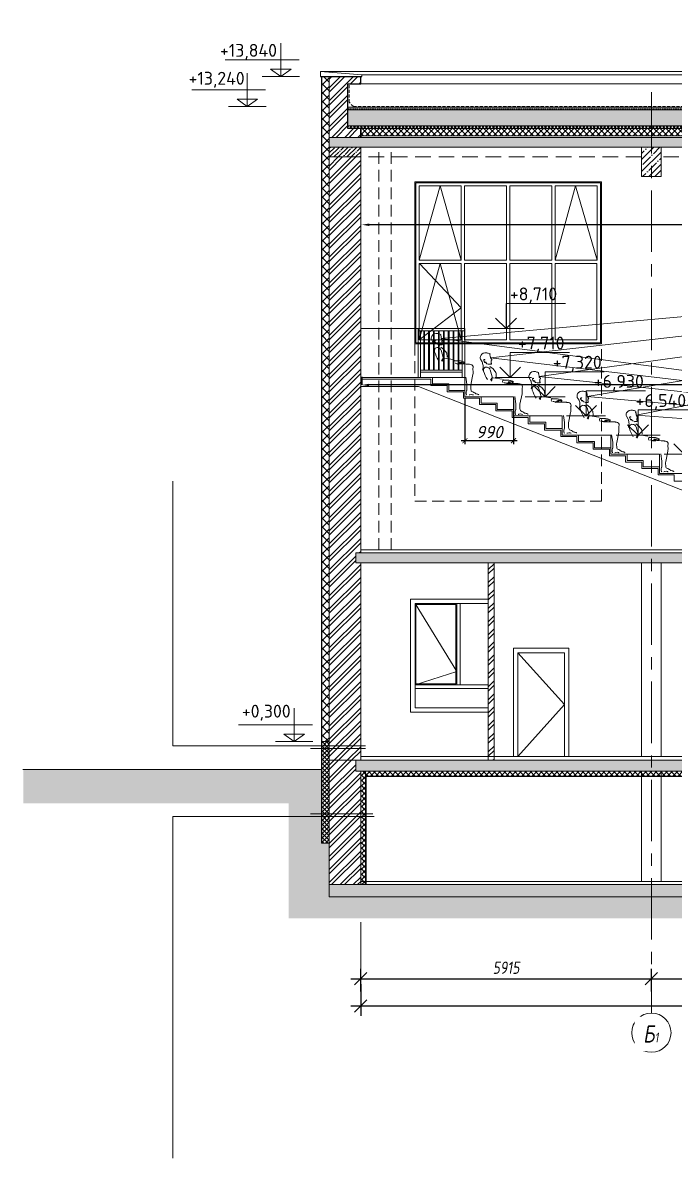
# Model space of a CAD drawing. Header units: millimetres. Extents: x 304092 to 9387535, y -16707 to 344175.
# Drawn here: x 501515 to 514773, y 148951 to 172068 of the extents above; entities that cross this region are included whole.
import ezdxf

# ---------------------------------------------------------------- set-up
doc = ezdxf.new("R2010")
doc.units = ezdxf.units.MM
for name, pattern in [('ADSK_Штрих_ш3 п1_5', [4.5, 3, -1.5]), ('CENTER', [2, 1.25, -0.25, 0.25, -0.25]), ('CONTI', [0]), ('DASHED', [19.05, 12.7, -6.35]), ('DOGSL_1', [0]), ('HIDDEN2', [4.7625, 3.175, -1.5875])]:
    doc.linetypes.add(name, pattern=pattern)
for name, color, linetype, lineweight in [('24_Фасад_разрез_тонкая', 7, 'Continuous', 9), ('АР_Выноски АПР', 5, 'Continuous', 5), ('АР_Двери', 7, 'Continuous', 0), ('АР_Окна', 4, 'Continuous', 9), ('АР_Оси', 7, 'Continuous', 25), ('АР_Отметки', 7, 'Continuous', 5), ('АР_тонкая линия', 250, 'Continuous', 0), ('СТЕНЫ кирпич ЛИДЕР', 250, 'Continuous', 15), ('Тонкая линия', 250, 'Continuous', 18), ('Фасад_тонкие', 7, 'Continuous', 5), ('Штриховка', 7, 'Continuous', 5), ('Штриховка в сечении', 7, 'Continuous', 18)]:
    doc.layers.add(name, color=color, linetype=linetype, lineweight=lineweight)
for name, color, linetype in [('EI_DIMS_DETAIL', 7, 'Continuous'), ('PDF _0', 7, 'Continuous'), ('АР_Перегородки кирпич', 34, 'Continuous')]:
    doc.layers.add(name, color=color, linetype=linetype)
doc.layers.add('АР_лестницы', color=7, linetype='Continuous', lineweight=15, true_color=0xff24ff)
doc.styles.add('ISOCPEUR', font='', dxfattribs={"height": 250})
doc.styles.add('PDF ISOCPEUR', font='isocpeur.ttf')
doc.styles.get("Standard").update_dxf_attribs({"font": 'GOST.TTF'})
doc.styles.add('ГОСТ 2.304', font='CS_Gost2304.shx', dxfattribs={"oblique": 10})
doc.styles.get('ISOCPEUR').set_extended_font_data('ISOCPEUR', italic=True)
doc.dimstyles.new('R_100', dxfattribs={"dimtxt": 250, "dimasz": 100, "dimexe": 75, "dimexo": 25, "dimgap": 50, "dimtad": 1, "dimdec": 0, "dimrnd": 5, "dimzin": 0, "dimdsep": 46, "dimtxsty": 'ISOCPEUR', "dimblk": 'ARCHTICK', "dimcen": 0, "dimdle": 75, "dimclrd": 256, "dimclre": 256, "dimclrt": 256, "dimadec": 0, "dimazin": 0, "dimtfac": 2, "dimtdec": 0, "dimtofl": 0, "dimtmove": 1, "dimatfit": 3, "dimfxl": 1, "dimtvp": 3, "dimtfill": 1, "dimtolj": 1, "dimtzin": 0, "dimarcsym": 0})
doc.dimstyles.get("Standard").update_dxf_attribs({"dimtxt": 250, "dimasz": 150, "dimexe": 0.18, "dimexo": 0.0625, "dimgap": 100, "dimtad": 1, "dimdec": 0, "dimrnd": 5, "dimzin": 0, "dimdsep": 46, "dimtxsty": 'Standard', "dimcen": 0.09, "dimadec": 0, "dimazin": 0, "dimtfac": 1, "dimtdec": 0, "dimtofl": 0, "dimtmove": 0, "dimatfit": 3, "dimfxl": 1, "dimtolj": 1, "dimtzin": 0, "dimarcsym": 0})
doc.dimstyles.new('СПДС', dxfattribs={"dimscale": 100, "dimtxt": 2.5, "dimasz": 2.5, "dimexe": 2, "dimexo": 0.625, "dimgap": 1, "dimtad": 1, "dimdec": 0, "dimrnd": 5, "dimtxsty": 'ГОСТ 2.304', "dimblk": 'OBLIQUE', "dimblk1": 'OBLIQUE', "dimblk2": 'OBLIQUE', "dimcen": 2.5, "dimdle": 2, "dimadec": 0, "dimazin": 2, "dimtfac": 0.75, "dimtdec": 4, "dimtmove": 1, "dimatfit": 3, "dimfxl": 1, "dimtfill": 1, "dimtolj": 1, "dimarcsym": 1})
pattern_1 = [(45, (66643.46, -131420.6), (-123.743687, 123.743687), []), (45, (66767.2, -131420.6), (-123.743687, 123.743687), [218.75, -43.75, 0, -43.75])]
pattern_2 = [(45, (66643.46, -131420.6), (-132.58252, 132.58252), []), (45, (66731.85, -131420.6), (-132.58252, 132.58252), [])]

# ---------------------------------------------------------------- blocks, each defined once
blk = doc.blocks.new('_Oblique')
at = {"color": 0, "linetype": 'ByBlock', "lineweight": -2}
blk.add_line((-0.5, -0.5), (0.5, 0.5), dxfattribs=at)
blk = doc.blocks.new('*D68')
at = {"layer": 'Defpoints', "color": 0, "linetype": 'ByBlock', "lineweight": 9, "transparency": 16777216}
for p in [(514307, 152606), (508392, 152283), (514307, 152283)]:
    blk.add_point(p, dxfattribs=at)
at = {"layer": 'АР_Оси', "color": 0, "linetype": 'ByBlock', "lineweight": -2, "transparency": 16777216}
for p, q in [((508392, 152345), (508392, 152806)), ((514307, 152345), (514307, 152806)), ((508192, 152606), (514507, 152606))]:
    blk.add_line(p, q, dxfattribs=at)
at = {"layer": 'АР_Оси', "color": 0, "linetype": 'ByBlock', "lineweight": -2, "transparency": 16777216, "xscale": 250, "yscale": 250, "zscale": 250, "rotation": 180}
blk.add_blockref('_Oblique', (508392, 152606), dxfattribs=at)
at = {"layer": 'АР_Оси', "color": 0, "linetype": 'ByBlock', "lineweight": -2, "transparency": 16777216, "xscale": 250, "yscale": 250, "zscale": 250}
blk.add_blockref('_Oblique', (514307, 152606), dxfattribs=at)
at = {"layer": 'АР_Оси', "color": 0, "linetype": 'ByBlock', "lineweight": 9, "transparency": 16777216, "insert": (511350, 152831), "char_height": 250, "attachment_point": 5, "style": 'ГОСТ 2.304', "bg_fill": 3, "box_fill_scale": 1.1, "bg_fill_color": 256, "bg_fill_true_color": 13158600, "bg_fill_transparency": 0}
blk.add_mtext('\\A1;5915', dxfattribs=at)
blk = doc.blocks.new('*D69')
at = {"layer": 'Defpoints', "color": 0, "linetype": 'ByBlock', "lineweight": 9, "transparency": 16777216}
for p in [(520307, 152606), (514307, 152283), (520307, 152283)]:
    blk.add_point(p, dxfattribs=at)
at = {"layer": 'АР_Оси', "color": 0, "linetype": 'ByBlock', "lineweight": -2, "transparency": 16777216}
for p, q in [((514307, 152345), (514307, 152806)), ((520307, 152345), (520307, 152806)), ((514107, 152606), (520507, 152606))]:
    blk.add_line(p, q, dxfattribs=at)
at = {"layer": 'АР_Оси', "color": 0, "linetype": 'ByBlock', "lineweight": -2, "transparency": 16777216, "xscale": 250, "yscale": 250, "zscale": 250, "rotation": 180}
blk.add_blockref('_Oblique', (514307, 152606), dxfattribs=at)
at = {"layer": 'АР_Оси', "color": 0, "linetype": 'ByBlock', "lineweight": -2, "transparency": 16777216, "xscale": 250, "yscale": 250, "zscale": 250}
blk.add_blockref('_Oblique', (520307, 152606), dxfattribs=at)
at = {"layer": 'АР_Оси', "color": 0, "linetype": 'ByBlock', "lineweight": 9, "transparency": 16777216, "insert": (517307, 152831), "char_height": 250, "attachment_point": 5, "style": 'ГОСТ 2.304', "bg_fill": 3, "box_fill_scale": 1.1, "bg_fill_color": 256, "bg_fill_true_color": 13158600, "bg_fill_transparency": 0}
blk.add_mtext('\\A1;6000', dxfattribs=at)
blk = doc.blocks.new('*D67')
at = {"layer": 'Defpoints', "color": 0, "linetype": 'ByBlock', "lineweight": 9, "transparency": 16777216}
for p in [(508392, 152560), (556307, 152456), (556307, 152053)]:
    blk.add_point(p, dxfattribs=at)
at = {"layer": 'АР_Оси', "color": 0, "linetype": 'ByBlock', "lineweight": -2, "transparency": 16777216}
for p, q in [((508392, 152498), (508392, 151853)), ((556307, 152393), (556307, 151853)), ((508192, 152053), (556507, 152053))]:
    blk.add_line(p, q, dxfattribs=at)
at = {"layer": 'АР_Оси', "color": 0, "linetype": 'ByBlock', "lineweight": -2, "transparency": 16777216, "xscale": 250, "yscale": 250, "zscale": 250, "rotation": 180}
blk.add_blockref('_Oblique', (508392, 152053), dxfattribs=at)
at = {"layer": 'АР_Оси', "color": 0, "linetype": 'ByBlock', "lineweight": -2, "transparency": 16777216, "xscale": 250, "yscale": 250, "zscale": 250}
blk.add_blockref('_Oblique', (556307, 152053), dxfattribs=at)
at = {"layer": 'АР_Оси', "color": 0, "linetype": 'ByBlock', "lineweight": 9, "transparency": 16777216, "insert": (531562, 152278), "char_height": 250, "attachment_point": 5, "style": 'ГОСТ 2.304', "bg_fill": 3, "box_fill_scale": 1.1, "bg_fill_color": 256, "bg_fill_true_color": 13158600, "bg_fill_transparency": 0}
blk.add_mtext('\\A1;47915', dxfattribs=at)
blk = doc.blocks.new('A$C19316825')
at = {"ltscale": 150}
for p, q in [((6, 1089), (6, 1240)), ((-259, 180), (-259, 1089)), ((-259, 1089), (6, 1089))]:
    blk.add_line(p, q, dxfattribs=at)
blk.add_lwpolyline([(0, 0), (0, 180), (-259, 180)], dxfattribs=at)
at = {"layer": 'СТЕНЫ кирпич ЛИДЕР', "lineweight": 25, "ltscale": 100}
for p, q in [((-820, 1240), (26, 1240)), ((0, 180), (0, 0)), ((0, 180), (0, 0))]:
    blk.add_line(p, q, dxfattribs=at)
at = {"layer": 'Фасад_тонкие'}
for p, q in [((-820, 1340), (26, 1275)), ((-820, 1240), (-820, 1340)), ((26, 1240), (26, 1275))]:
    blk.add_line(p, q, dxfattribs=at)
blk = doc.blocks.new('A$Cd8d14d9d')
at = {"lineweight": 9, "ltscale": 150}
for p, q in [((0, 682), (0, 0)), ((-372, 341), (1132, 341)), ((-380, 0), (380, 0))]:
    blk.add_line(p, q, dxfattribs=at)
blk.add_lwpolyline([(0, 0), (210, 147), (-210, 147), (0, 0)], dxfattribs=at)
blk = doc.blocks.new('_ARCHTICK')
at = {"color": 0, "linetype": 'ByBlock', "const_width": 0.15}
blk.add_lwpolyline([(-0.5, -0.5), (0.5, 0.5)], dxfattribs=at)
blk = doc.blocks.new('*D66')
at = {"lineweight": -2, "ltscale": 150, "transparency": 16777216}
for p, q in [((510512, 164429), (510512, 163485)), ((511502, 164429), (511502, 163485)), ((510437, 163560), (511577, 163560))]:
    blk.add_line(p, q, dxfattribs=at)
at = {"layer": 'Defpoints', "color": 0, "lineweight": 9, "ltscale": 150, "transparency": 16777216}
for p in [(510512, 164454, -1900), (511502, 164454, -1900), (511502, 163560)]:
    blk.add_point(p, dxfattribs=at)
at = {"lineweight": -2, "ltscale": 150, "transparency": 16777216, "xscale": 100, "yscale": 100, "zscale": 100, "rotation": 180}
blk.add_blockref('_ARCHTICK', (510512, 163560), dxfattribs=at)
at = {"lineweight": -2, "ltscale": 150, "transparency": 16777216, "xscale": 100, "yscale": 100, "zscale": 100}
blk.add_blockref('_ARCHTICK', (511502, 163560), dxfattribs=at)
at = {"lineweight": 9, "ltscale": 150, "transparency": 16777216, "insert": (511007, 163735), "char_height": 250, "attachment_point": 5, "style": 'ISOCPEUR', "bg_fill": 3, "box_fill_scale": 1.1, "bg_fill_color": 256, "bg_fill_true_color": 13158600, "bg_fill_transparency": 0}
blk.add_mtext('\\A1;990', dxfattribs=at)
blk = doc.blocks.new('Sentado')
at = {"linetype": 'DOGSL_1', "lineweight": 9, "transparency": 33554687}
for p, q in [((2790, 11712), (2830, 11802)), ((974, 10889), (1322, 10319)), ((1971, 10265), (1896, 10219)), ((2059, 10254), (2111, 10050)), ((2708, 9894), (2214, 9986)), ((2963, 10983), (3165, 10787)), ((3057, 10289), (3038, 10259)), ((3039, 10542), (3075, 10442)), ((3050, 10618), (3171, 10664)), ((6797, 6420), (6658, 6447)), ((7319, 6140), (7736, 6120)), ((9077, 4079), (8682, 2079)), ((7827, 949), (7749, 579))]:
    blk.add_line(p, q, dxfattribs=at)
at = {"lineweight": 9, "transparency": 33554687}
for p, q in [((3425, 8987), (2805, 9404)), ((3964, 8253), (3425, 8987)), ((2884, 8817), (3260, 7396)), ((3329, 7322), (2921, 6779)), ((3291, 7277), (3049, 6733)), ((3314, 7300), (3102, 6605)), ((3425, 7249), (5196, 6990)), ((4043, 7436), (4007, 8213)), ((5396, 6887), (5298, 6487)), ((5298, 6487), (5374, 6268)), ((9101, 4510), (9088, 5206)), ((7669, 3550), (7874, 2163)), ((7874, 2163), (7874, 981))]:
    blk.add_line(p, q, dxfattribs=at)
for centre, radius, start, end in [((1794, 11153), 862, 152.98476, 197.8519), ((3454, 7447), 200, 194.84898, 261.67912)]:
    blk.add_arc(centre, radius, start, end, dxfattribs=at)
at = {"linetype": 'DOGSL_1', "lineweight": 9, "transparency": 33554687}
for centre, radius, start, end in [((1939, 11098), 1016, 75.83024, 153.53111), ((1939, 10204), 1895, 62.8769, 82.4464), ((2063, 11283), 844, 356.15021, 30.59104), ((2774, 11834), 64.1, 330.49799, 63.97913), ((3146, 11155), 251, 163.48421, 223.2568), ((949, 10119), 424, 356.20892, 28.24292), ((109, 9485), 1385, 349.715, 24.18256), ((5843, 8216), 4491, 166.57761, 173.78009), ((2289, 8736), 741, 154.92025, 199.01193), ((1730, 10656), 122, 139.18709, 210.24487), ((2126, 8742), 594, 77.17319, 148.71125), ((2819, 11077), 1289, 201.98834, 221.22925), ((1749, 10614), 165, 41.4408, 132.28345), ((1876, 10240), 28.6, 203.61273, 312.9902), ((2009, 10212), 64.6, 39.89127, 126.01247), ((2234, 10136), 151, 215.37837, 258.47928), ((2118, 8514), 819, 27.289, 80.19049), ((2708, 9695), 196, 84.25864, 145.16077), ((2916, 10873), 1001, 258.00946, 273.08389), ((2963, 10051), 177, 272.27405, 312.05887), ((3135, 10214), 108, 156.64481, 219.43782), ((3097, 10573), 65.5, 135.97728, 207.34866), ((3028, 10423), 51.2, 293.05493, 21.87092), ((2990, 10326), 76.7, 331.29785, 40.41789), ((3288, 10330), 300, 217.89586, 228.55344), ((3013, 10001), 107, 310.18784, 354.99676), ((2961, 10012), 160, 352.89493, 36.21355), ((3108, 10711), 94.6, 354.55518, 54.52964), ((3117, 10740), 93.2, 304.91904, 336.16299), ((10079, 11483), 9001, 199.39114, 210.55596), ((5809, -952), 7730, 86.44231, 93.28277), ((6187, 3840), 2925, 72.99943, 87.99907), ((5660, 6029), 250, 57.91765, 107.67437), ((6030, 6619), 447, 237.9171, 307.24628), ((7132, -2959), 9101, 88.82567, 96.62397), ((6474, 5951), 358, 63.44314, 119.14853), ((11783, -41713), 48432, 95.86208, 96.42117), ((6667, 6398), 131, 255.60486, 9.39341), ((6826, 5706), 759, 55.90933, 89.17058), ((6890, 5990), 665, 46.06625, 76.79908), ((7312, 6394), 84.1, 224.12047, 306.88193), ((7282, 6397), 100, 14.70628, 46.06335), ((7332, 6366), 50, 306.87726, 350.32626), ((7232, 6383), 152, 350.32834, 14.70837), ((7844, 2664), 3457, 83.25461, 91.80514), ((8265, 5498), 600, 73.2267, 91.4309), ((8079, 3657), 2442, 71.74488, 81.51806), ((8657, 5506), 500, 326.57718, 68.56634), ((1361, 4780), 7747, 354.81024, 357.58261), ((8598, 454), 858, 171.62169, 203.00763), ((7861, 134), 54.5, 195.6293, 274.03668), ((8252, 848), 771, 274.54236, 285.94754), ((8741, -497), 664, 66.28297, 114.69451), ((10332, 1683), 1697, 166.51143, 183.51819), ((14703, 1891), 6073, 182.93919, 188.86362), ((8950, 993), 250, 188.86343, 251.5233), ((8210, -1222), 2085, 49.04259, 71.52352), ((9166, 487), 408, 247.18005, 269.39294), ((9016, -1707), 2135, 69.91363, 74.78137), ((10064, 996), 765, 245.71335, 267.24252), ((10027, 1), 231, 35.37014, 89.8565), ((10192, 109), 34.2, 299.20462, 47.34081)]:
    blk.add_arc(centre, radius, start, end, dxfattribs=at)
blk = doc.blocks.new('*D77')
at = {"layer": 'Defpoints', "color": 0, "lineweight": 9, "transparency": 16777216}
for p in [(508416, 167956, -950), (508416, 167955), (521269, 167955)]:
    blk.add_point(p, dxfattribs=at)
at = {"layer": 'EI_DIMS_DETAIL', "color": 0, "lineweight": -2, "transparency": 16777216}
for p, q in [((508416, 167956), (508416, 167954)), ((521119, 167955), (508566, 167955)), ((521269, 167955), (521269, 167955))]:
    blk.add_line(p, q, dxfattribs=at)
at = {"layer": 'EI_DIMS_DETAIL', "color": 0, "lineweight": 9, "transparency": 16777216}
for points in [[(508566, 167980), (508566, 167930), (508416, 167955)], [(521119, 167980), (521119, 167930), (521269, 167955)]]:
    blk.add_solid(points, dxfattribs=at)
at = {"layer": 'EI_DIMS_DETAIL', "color": 0, "lineweight": 9, "transparency": 16777216, "insert": (517041, 168180), "char_height": 250, "attachment_point": 5}
blk.add_mtext('\\A1;12855', dxfattribs=at)
blk = doc.blocks.new('*D83')
at = {"color": 0, "lineweight": -2, "transparency": 16777216}
for p, q in [((508413, 164862), (508413, 164693)), ((520151, 164693), (508563, 164693)), ((520301, 164618), (520301, 164693))]:
    blk.add_line(p, q, dxfattribs=at)
at = {"color": 0, "lineweight": 9, "transparency": 16777216}
for points in [[(508563, 164718), (508563, 164668), (508413, 164693)], [(520151, 164718), (520151, 164668), (520301, 164693)]]:
    blk.add_solid(points, dxfattribs=at)
at = {"layer": 'Defpoints', "color": 0, "lineweight": 9, "transparency": 16777216}
for p in [(508413, 164862), (508413, 164693), (520301, 164618)]:
    blk.add_point(p, dxfattribs=at)
at = {"color": 0, "lineweight": 9, "transparency": 16777216, "insert": (516995, 164918), "char_height": 250, "attachment_point": 5}
blk.add_mtext('\\A1;11890', dxfattribs=at)

msp = doc.modelspace()

# ---------------------------------------------------------------- hatches: boundary and pattern name
at = {"lineweight": 9, "ltscale": 40, "true_color": 0x383e42}
h = msp.add_hatch(dxfattribs=at)
h.set_pattern_fill('ANSI32', color=250, scale=500, angle=360)
h.set_pattern_definition(pattern_2)
h.paths.add_polyline_path([(508398, 170823), (508132.9, 170823), (508132.9, 169911.8), (508392.1, 169911.8), (508392.1, 169734), (507752.1, 169734), (507752.1, 169335.3), (508392.2, 169333.1), (508392.1, 161274), (508292.2, 161274), (508292.1, 161074), (508392.2, 161074), (508392.2, 157054), (508392.2, 157054), (508392.2, 157054), (508392.2, 157054), (508392.2, 157054), (508392.2, 157054), (507752.3, 157054.8), (507752.1, 170971.8), (508398, 170971.8)])
at = {"lineweight": 9, "ltscale": 100, "transparency": 33554687}
h = msp.add_hatch(dxfattribs=at)
h.set_pattern_fill('ANSI35', color=0, scale=700)
h.set_pattern_definition(pattern_1)
h.paths.add_polyline_path([(556567.1, 169734), (507752.1, 169733.9), (507752.2, 169534), (519852.3, 169533.9), (519908.2, 169534), (556567.1, 169534)])
h = msp.add_hatch(dxfattribs=at)
h.set_pattern_fill('ANSI35', color=0, scale=500)
h.set_pattern_definition([(45, (66643.46, -131419.96), (-88.388348, 88.388348), []), (45, (66731.85, -131419.96), (-88.388348, 88.388348), [156.25, -31.25, 0, -31.25])])
h.paths.add_polyline_path([(508392.1, 169534), (508392.1, 169334.2), (507752, 169334.2), (507752, 169534)])
h = msp.add_hatch(dxfattribs=at)
h.set_pattern_fill('ANSI35', color=0, scale=700)
h.set_pattern_definition(pattern_1)
h.paths.add_polyline_path([(514506.5, 169534), (514107.8, 169534), (514107.3, 168934), (514107.3, 168934), (514307.1, 168934), (514508.2, 168934)])
h = msp.add_hatch(dxfattribs=at)
h.set_pattern_fill('ANSI35', color=0, scale=700)
h.set_pattern_definition([(45, (66643.46, -131400), (-123.743687, 123.743687), []), (45, (66767.2, -131400), (-123.743687, 123.743687), [218.75, -43.75, 0, -43.75])])
h.paths.add_polyline_path([(556155, 161273.9), (508292.1, 161274), (508292.2, 161074), (519732.3, 161073.9), (519769.6, 161073.9), (556155, 161073.9)])
at = {"lineweight": 9, "ltscale": 40, "true_color": 0x383e42}
h = msp.add_hatch(dxfattribs=at)
h.set_pattern_fill('ANSI32', color=250, scale=500, angle=360)
h.set_pattern_definition([(45, (45523.38, -135617.98), (-132.58252, 132.58252), []), (45, (45611.77, -135617.98), (-132.58252, 132.58252), [])])
h.paths.add_polyline_path([(511106.9, 161074), (511107.1, 157054), (510987.3, 157054), (510987.1, 161074)])
h = msp.add_hatch(dxfattribs=at)
h.set_pattern_fill('ANSI32', color=250, scale=500, angle=360)
h.set_pattern_definition(pattern_2)
h.paths.add_polyline_path([(508292.1, 157054), (508392.2, 157054), (508392.2, 157054), (507752.1, 157055.6), (507752.2, 154523.7), (508392.2, 154523.7), (508392.2, 156832.9), (508383.2, 156832.9), (508292.1, 156832.9)])
at = {"lineweight": 9, "ltscale": 100, "transparency": 33554687}
h = msp.add_hatch(dxfattribs=at)
h.set_pattern_fill('ANSI35', color=0, scale=700)
h.set_pattern_definition([(45, (66875.96, -131419.57), (-123.743687, 123.743687), []), (45, (66999.7, -131419.57), (-123.743687, 123.743687), [218.75, -43.75, 0, -43.75])])
h.paths.add_polyline_path([(556154.2, 157054), (508292.1, 157053.9), (508292.1, 156832.9), (520084.8, 156832.9), (508291.7, 156832.9), (556155.5, 156832.9)])
at = {"lineweight": 9, "ltscale": 40, "true_color": 0x383e42}
h = msp.add_hatch(dxfattribs=at)
h.set_pattern_fill('EARTH', color=250, scale=2000, angle=45)
h.set_pattern_definition([(45, (66643.46, -131419.96), (0, 707.1068), [500, -500]), (45, (66510.9, -131287.4), (0, 707.1068), [500, -500]), (45, (66378.3, -131154.8), (0, 707.1068), [500, -500]), (135, (66378.3, -131066.4), (-707.1068, 6e-14), [500, -500]), (135, (66510.9, -130933.8), (-707.1068, 6e-14), [500, -500]), (135, (66643.46, -130801.24), (-707.1068, 6e-14), [500, -500])])
h.paths.add_polyline_path([(557359.7, 155668.2), (563794.2, 155668.2), (563794.2, 156274.7), (556717.1, 156274.7), (556717.2, 154623.9), (526507.2, 154623.3), (526507.2, 154326.1), (507752.3, 154325), (507752.2, 155366.1), (507592.2, 155366.1), (507592.2, 156864), (501525.7, 156864), (501525.7, 156174.3), (506923.9, 156174.3), (506923.9, 153833.3), (527057.6, 153833.3), (527057.6, 154083.4), (557359.7, 154083.4)])
at = {"lineweight": 9, "ltscale": 100, "transparency": 33554687}
h = msp.add_hatch(dxfattribs=at)
h.set_pattern_fill('ANSI35', color=0, scale=700)
h.set_pattern_definition([(45, (66643.46, -131469.96), (-123.743687, 123.743687), []), (45, (66767.2, -131469.96), (-123.743687, 123.743687), [218.75, -43.75, 0, -43.75])])
h.paths.add_polyline_path([(507752.2, 154523.7), (526507.1, 154523.8), (526507.1, 154275.6), (507752.3, 154275.6)])
at = {"layer": 'Штриховка', "lineweight": 9, "transparency": 33554636}
h = msp.add_hatch(dxfattribs=at)
h.set_pattern_fill('ANSI37', color=256, scale=1000)
h.set_pattern_definition([(45, (375831.71, -135805.07), (-88.388348, 88.388348), []), (135, (375831.71, -135805.07), (-88.388348, -88.388348), [])])
h.paths.add_polyline_path([(507602.1, 157432.5), (507752.1, 157432.4), (507752.1, 170973.9), (507602.1, 170974)])
h = msp.add_hatch(dxfattribs=at)
h.set_pattern_fill('AR-SAND', color=256, scale=20)
h.set_pattern_definition([(37.5, (66643.462, -131419.96), (-1.2598672, 38.5364754), [0, -30.4, 0, -34, 0, -32.5]), (7.5, (66643.46, -131419.96), (35.395534, 56.4429213), [0, -16.4, 0, -27.4, 0, -10.5]), (327.5, (66618.862, -131419.96), (62.2828372, 0.113181), [0, -10, 0, -36, 0, -47]), (317.5, (66618.86, -131419.96), (60.122532, 17.5535113), [0, -5, 0, -23.6, 0, -27])])
h.paths.add_polyline_path([(556181.4, 170345.5), (556181.4, 170293.6), (508132.9, 170293.5), (508132.9, 170345.6)])
h = msp.add_hatch(dxfattribs=at)
h.set_pattern_fill('ANSI37', color=256, scale=400)
h.set_pattern_definition([(45, (372393.857, -131392.87), (-35.355339, 35.355339), []), (135, (372393.857, -131392.87), (-35.355339, -35.355339), [])])
h.paths.add_polyline_path([(556181.4, 169966), (556181.4, 169914), (508132.9, 169914), (508132.9, 169966)])
h = msp.add_hatch(dxfattribs=at)
h.set_pattern_fill('ANSI37', color=256, scale=700)
h.set_pattern_definition([(45, (66643.53, -131390.56), (-61.871843, 61.871843), []), (135, (66643.53, -131390.56), (-61.871843, -61.871843), [])])
h.paths.add_polyline_path([(556057.2, 169914), (508392.2, 169914), (508392.3, 169764.1), (519752.3, 169763.9), (519778.5, 169764), (556057.2, 169764)])
h = msp.add_hatch(dxfattribs=at)
h.set_pattern_fill('ANSI37', color=256, scale=500)
h.set_pattern_definition([(45, (329379.59, -135805.03), (-44.194174, 44.194174), []), (135, (329379.59, -135805.03), (-44.194174, -44.194174), [])])
h.paths.add_polyline_path([(507752.1, 157432.4), (507752.1, 155366.1), (507602.3, 155366.1), (507602.3, 157432.4)])
h = msp.add_hatch(dxfattribs=at)
h.set_pattern_fill('ANSI37', color=256, scale=600, angle=90)
h.set_pattern_definition([(135, (796645.01, -441410.86), (-53.033009, -53.033009), []), (225, (796645.01, -441410.86), (53.033009, -53.033009), [])])
h.paths.add_polyline_path([(508392.2, 155733.9), (508392.2, 154523.6), (508492.2, 154523.6), (508492.2, 155733.9)])
h.paths.add_polyline_path([(508392.2, 156133.9), (508392.2, 155733.9), (508492.2, 155733.9), (508492.2, 156133.9)])
h.paths.add_polyline_path([(508392.2, 156832.4), (508392.2, 156133.9), (508492.2, 156133.9), (508492.2, 156832.4)])
h = msp.add_hatch(dxfattribs=at)
h.set_pattern_fill('ANSI37', color=256, scale=600)
h.set_pattern_definition([(45, (66643.46, -131419.96), (-53.033009, 53.033009), []), (135, (66643.46, -131419.96), (-53.033009, -53.033009), [])])
h.paths.add_polyline_path([(526003.8, 156832.9), (508492.2, 156832.9), (508492.2, 156732.9), (520084.8, 156732.9), (508492.2, 156732.9), (526004.5, 156732.9)])
at = {"layer": 'Штриховка в сечении', "lineweight": 9, "ltscale": 2, "transparency": 33554636}
h = msp.add_hatch(dxfattribs=at)
h.set_pattern_fill('GRAVEL', color=256, scale=400)
h.set_pattern_definition([(228.0127875, (66931.462, -131020.605), (-3200, -3600), [53.8144, -5327.63522]), (184.9697407, (66895.462, -131060.605), (4800, 400), [92.3472, -9142.3699]), (132.510447, (66803.462, -131068.605), (4000, -4400), [65.1152, -6446.41304]), (267.273689, (66647.462, -131168.605), (400, 8000), [84.0952, -8325.42322]), (292.833654, (66643.462, -131252.605), (-2000, 4800), [82.462, -8163.74925]), (357.273689, (66675.462, -131328.605), (-8000, 400), [84.0952, -8325.42322]), (37.6942405, (66759.462, -131332.605), (-5200, -4000), [111.2116, -11009.93942]), (72.2553284, (66847.462, -131264.605), (2800, 8800), [104.9952, -10394.5286]), (121.4295656, (66879.462, -131164.605), (-3200, 5200), [84.38, -8353.62924]), (175.236358, (66835.462, -131092.605), (4400, -400), [96.3328, -4720.30503]), (222.3974378, (66739.462, -131084.605), (-4800, -4400), [124.5792, -12333.35]), (138.814075, (67043.46, -131172.605), (-2800, 2400), [42.5204, -4209.53793]), (171.4692344, (67011.462, -131144.605), (5200, -800), [80.8948, -8008.60457]), (225, (66931.46, -131132.6), (-4e-14, -400), [56.5684, -509.11702]), (203.19859, (66903.46, -131084.605), (2000, 800), [30.4632, -3015.84604]), (291.80141, (66875.46, -131096.605), (-400, 1200), [43.0812, -2110.98472]), (30.963757, (66891.46, -131136.605), (1200, 800), [69.9716, -2262.40916]), (161.56505, (66951.46, -131100.6), (800, -400), [50.5964, -1214.31466]), (16.3895403, (66643.462, -131096.605), (4000, 1200), [70.88, -7017.13806]), (70.346176, (66711.462, -131076.605), (-1600, -4400), [59.4644, -5886.9631]), (293.19859, (66951.46, -131020.605), (-800, 2000), [60.926, -2985.38324]), (343.6104597, (66975.462, -131076.605), (-4000, 1200), [70.88, -7017.13806]), (339.443955, (66643.46, -131344.605), (-2000, 800), [68.352, -3349.2495]), (294.7751406, (66707.462, -131368.605), (-2000, 4400), [57.2712, -5669.85723]), (66.80141, (66955.46, -131420.605), (800, 2000), [60.926, -2985.38324]), (17.3540246, (66979.462, -131364.605), (-5200, -1600), [67.0524, -6638.16945]), (69.443955, (66759.46, -131420.605), (-800, -2000), [34.176, -3383.4255]), (101.309932, (66931.46, -131420.605), (-400, 1600), [20.396, -2019.2118]), (165.963757, (66927.46, -131400.605), (1200, -400), [82.462, -1566.78025]), (186.009006, (66847.462, -131380.605), (4000, 400), [76.42, -7565.56927]), (303.690068, (66891.46, -131172.6), (-400, 800), [57.6888, -1384.5317]), (353.1572266, (66923.462, -131220.605), (6800, -800), [100.7176, -9971.02505]), (60.945396, (67023.46, -131232.605), (-1600, -2800), [41.1824, -4077.06966]), (90, (67043.46, -131196.6), (-400, 400), [24, -376]), (120.256437, (66839.462, -131368.605), (1600, -2800), [55.5696, -5501.408]), (48.0127875, (66811.462, -131320.605), (3200, 3600), [107.6288, -5273.82082]), (0, (66883.46, -131240.6), (400, 400), [104, -296]), (325.3048465, (66987.462, -131240.605), (4000, -2800), [63.2456, -6261.30972]), (254.054604, (67039.46, -131276.605), (-400, -1600), [58.2408, -2853.80316]), (207.6459754, (67023.462, -131332.605), (-7600, -4000), [94.826, -9387.78967]), (175.4260787, (66939.462, -131376.605), (-5200, 400), [100.3196, -9931.62936])])
h.paths.add_polyline_path([(556180.9, 170293.5), (508132.9, 170293.5), (508132.9, 169966), (519752.3, 169966), (519894.5, 169966), (556181.9, 169966)])

# ---------------------------------------------------------------- linework, layer by layer
at = {"lineweight": 9, "ltscale": 150}
for p, q in [((507602.3, 157432.4), (507602.3, 170974)), ((508132.9, 170345.5), (556181.4, 170345.5)), ((508392.2, 157054), (507752.1, 157055.6)), ((508392.2, 156832.4, 0), (508392.2, 154523.6, 2.4)), ((508492.2, 156832.4, 0), (508492.2, 154523.6, 2.4)), ((508492.2, 156732.9, 0.1), (526004.2, 156732.9, -1.2)), ((508492.2, 156720.9, 0.1), (525991.6, 156720.9, 0)), ((508502.2, 156720.9, 0.1), (508502.2, 154523.6, 2.4)), ((508392.2, 154583.6), (526107.2, 154583.6))]:
    msp.add_line(p, q, dxfattribs=at)
at = {"linetype": 'ADSK_Штрих_ш3 п1_5', "lineweight": 9, "ltscale": 10}
msp.add_line((508132.9, 170315.6), (556181.4, 170315.6), dxfattribs=at)
at = {"color": 4, "lineweight": 9, "ltscale": 100}
for p, q in [((510031.3, 165640.5, -950), (532004, 167637)), ((511031.7, 165246.7, -950), (532004, 167637)), ((512024.6, 164863.7, -1900), (532004, 167637)), ((512999, 164460, -1900), (532004, 167637)), ((513999.3, 164077.8, -1900), (532004, 167637)), ((532001.9, 162748.6), (512024.6, 164863.7, -1860)), ((532001.9, 162748.6), (512999, 164460, -1900)), ((532001.9, 162748.6), (513997.4, 164079.6, -1860))]:
    msp.add_line(p, q, dxfattribs=at)
at = {"lineweight": 9, "ltscale": 150}
for points in [[(507592.1, 155366.1), (507752.1, 155366.1), (507752.1, 170974), (507592.1, 170974)], [(508392.1, 169534), (507752.1, 169534), (507752.1, 169334.2), (508392.1, 169334.2)], [(507602.3, 157432.4), (507752.1, 157432.4), (507752.1, 155366.1), (507602.3, 155366.1)]]:
    msp.add_lwpolyline(points, close=True, dxfattribs=at)
at = {"lineweight": 9, "ltscale": 100}
msp.add_lwpolyline([(514107.3, 168934), (514507, 168934), (514507, 169534), (514107.3, 169534)], close=True, dxfattribs=at)
msp.add_lwpolyline([(508408.5, 165844), (509962.1, 165844)], dxfattribs=at)
at = {"lineweight": 9, "ltscale": 150}
for points in [[(507752.1, 161274), (507752.1, 161274), (507752.2, 154523.7), (508392.2, 154523.7), (508392.2, 156832.9)], [(508392.1, 161274), (508292.1, 161274)], [(508392.1, 157054), (508392.1, 161074)]]:
    msp.add_lwpolyline(points, dxfattribs=at)
at = {"color": 3, "lineweight": 9, "ltscale": 150}
msp.add_lwpolyline([(514107.1, 157133.6), (514507.1, 157133.6), (514507.1, 161074), (514107.1, 161074)], close=True, dxfattribs=at)
at = {"color": 3, "lineweight": 9, "ltscale": 150, "elevation": -1.2}
msp.add_lwpolyline([(514107.1, 154583.6), (514507.1, 154583.6), (514507.1, 156832.9), (514107.1, 156832.9)], close=True, dxfattribs=at)
at = {"layer": '24_Фасад_разрез_тонкая', "linetype": 'DASHED', "lineweight": 9, "ltscale": 7}
msp.add_line((508132.9, 170351.5), (556181.4, 170351.5), dxfattribs=at)
at = {"layer": '24_Фасад_разрез_тонкая', "linetype": 'DASHED', "lineweight": 9, "ltscale": 5}
msp.add_line((508243.9, 170361.8), (556076.3, 170361.8), dxfattribs=at)
msp.add_lwpolyline([(508243.9, 170361.8), (508155.7, 170446.9), (508155.8, 170823)], dxfattribs=at)
at = {"layer": '24_Фасад_разрез_тонкая', "lineweight": 9}
for points in [[(556181.4, 169966), (508132.9, 169966)], [(556058.2, 169765.1), (508392.3, 169764.1)]]:
    msp.add_lwpolyline(points, dxfattribs=at)
at = {"layer": 'PDF _0', "lineweight": 9}
msp.add_line((506715.5, 157434.8), (507358.1, 157434.8), dxfattribs=at)
for points, elevation in [([(512557.6, 166353.9), (511351.7, 166353.9), (511351.7, 165844), (511138.3, 166052.9), (511351.7, 165844), (511560.6, 166052.9)], -959.7), ([(512640.7, 165354), (511434.8, 165354), (511434.8, 164844), (511221.4, 165052.9), (511434.8, 164844), (511643.7, 165052.9)], -1900), ([(513349.1, 164964.1), (512143.2, 164964.1), (512143.2, 164454.2), (511929.8, 164663.1), (512143.2, 164454.2), (512352.1, 164663.1)], -1900), ([(514185, 164574), (512979, 164574), (512979, 164064), (512765.7, 164272.9), (512979, 164064), (513187.9, 164272.9)], -1900), ([(515242.1, 164184), (514036.2, 164184), (514036.2, 163674), (513822.9, 163882.9), (514036.2, 163674), (514245.1, 163882.9)], -1900), ([(516181.2, 163794), (514975.3, 163794), (514975.3, 163284), (514761.9, 163492.9), (514975.3, 163284), (515184.2, 163492.9)], -1900)]:
    msp.add_lwpolyline(points, dxfattribs=dict(at, elevation=elevation))
at = {"layer": 'АР_Выноски АПР', "lineweight": 9}
for points in [[(508493.1, 157346.7), (504567.6, 157346.7), (504567.6, 162733.7)], [(508487.1, 157292), (507369.1, 157292)], [(508640.8, 155965.4), (507369.1, 155965.4)]]:
    msp.add_lwpolyline(points, dxfattribs=at)
at = {"layer": 'АР_Двери', "lineweight": 9, "ltscale": 150}
for points in [[(511498.2, 157133.2), (512628.4, 157133.2), (512628.4, 159332.5), (511498.2, 159332.5)], [(511588.2, 157133.2), (512538.4, 157133.2), (512538.4, 159242.5), (511588.2, 159242.5)]]:
    msp.add_lwpolyline(points, close=True, dxfattribs=at)
msp.add_lwpolyline([(511588.2, 159242.5), (512538.4, 158187.9), (511588.2, 157133.2)], dxfattribs=at)
at = {"layer": 'АР_лестницы', "color": 18, "linetype": 'HIDDEN2', "lineweight": 9, "ltscale": 75, "true_color": 0x000000}
for p, q in [((508762.1, 161334), (508762.1, 169534)), ((509012.1, 161334), (509012.1, 169534))]:
    msp.add_line(p, q, dxfattribs=at)
at = {"layer": 'АР_лестницы', "color": 3, "linetype": 'HIDDEN2', "lineweight": 9, "ltscale": 100}
for p, q in [((514107.3, 169334.2), (508392.1, 169334.2)), ((520107.3, 169334.2), (514507, 169334.2))]:
    msp.add_line(p, q, dxfattribs=at)
at = {"layer": 'АР_лестницы', "color": 18, "linetype": 'CONTI', "lineweight": 9, "ltscale": 10, "true_color": 0x000000}
for p, q in [((508392.1, 164664, -7261.1), (509569.3, 164664, -1324.2)), ((509569.3, 164664, 2028.5), (518066.2, 161316.9, 71.6))]:
    msp.add_line(p, q, dxfattribs=at)
at = {"layer": 'АР_лестницы', "color": 18, "linetype": 'HIDDEN2', "lineweight": 9, "ltscale": 75, "true_color": 0x000000}
msp.add_lwpolyline([(513292, 165531.7), (509492, 165531.7), (509492, 162326), (513292, 162326)], close=True, dxfattribs=at)
at = {"layer": 'АР_лестницы', "color": 18, "linetype": 'CONTI', "lineweight": 9, "ltscale": 10, "true_color": 0x000000}
for points in [[(514802.1, 162893.8), (514472.1, 162893.8), (514472.1, 163023.8), (514142.1, 163023.8), (514142.1, 163153.8), (513812.1, 163153.8), (513812.1, 163283.8), (513482.1, 163284), (513482.1, 163414), (513152.1, 163413.8), (513152.1, 163543.8), (512822.1, 163543.8), (512822.1, 163673.8), (512492.1, 163673.8), (512492.1, 163804), (512162.1, 163804), (512162.1, 163934), (511832.1, 163934), (511832.1, 164064), (511502.1, 164064), (511502.1, 164194), (511172.1, 164194), (511172.1, 164324), (510842.1, 164324), (510842.1, 164454), (510512.1, 164454), (510512.1, 164584), (510182.1, 164584), (510182.1, 164714), (509852.1, 164714), (509852.1, 164844), (509612.1, 164844), (509612.2, 164844), (508408.5, 164844)], [(512792.1, 163513.8), (513122.1, 163513.8), (513122.1, 163383.8), (513452.1, 163384), (513452.1, 163254), (513782.1, 163253.8), (513782.1, 163123.8), (514112.1, 163123.8), (514112.1, 162993.8), (514442.1, 162993.8), (514442.1, 162863.8), (514772.1, 162863.8), (514772.1, 162733.8), (515102.1, 162733.8), (515102.1, 162603.8), (515432.1, 162603.8), (515432.1, 162473.8), (515762.1, 162473.8), (515762.1, 162373.8)]]:
    msp.add_lwpolyline(points, dxfattribs=at)
at = {"layer": 'АР_лестницы', "color": 18, "linetype": 'CONTI', "lineweight": 9, "ltscale": 10, "true_color": 0x000000, "elevation": 1900}
msp.add_lwpolyline([(508392.1, 164813.8), (509822.1, 164813.8), (509822.1, 164683.8), (510152.1, 164683.8), (510152.1, 164553.8), (510482.1, 164553.8), (510482.1, 164423.8), (510812.1, 164423.8), (510812.1, 164293.8), (511142.1, 164293.8), (511142.1, 164163.8), (511472.1, 164163.8), (511472.1, 164033.8), (511802.1, 164033.8), (511802.1, 163903.8), (512132.1, 163903.8), (512132.1, 163773.8), (512462.1, 163773.8), (512462.1, 163643.7), (512792.1, 163643.7), (512792.1, 163515)], dxfattribs=at)
at = {"layer": 'АР_Окна', "lineweight": 9, "ltscale": 150}
for points in [[(513292, 168826), (509492, 168826), (509492, 165531.7), (513292, 165531.7)], [(513272, 168807.5), (509512, 168807.5), (509512, 165551.7), (513272, 165551.7)], [(509582, 167237.1), (510434.5, 167237.1), (510434.5, 168747.5), (509582, 168747.5)], [(510504.5, 167237.1), (511357, 167237.1), (511357, 168747.5), (510504.5, 168747.5)], [(511427, 167237.1), (512279.5, 167237.1), (512279.5, 168747.5), (511427, 168747.5)], [(512349.5, 167237.1), (513202, 167237.1), (513202, 168747.5), (512349.5, 168747.5)], [(510434.5, 165611.7), (509582, 165611.7), (509582, 167167.1), (510434.5, 167167.1)], [(511357, 165611.7), (511357, 167167.1), (510504.5, 167167.1), (510504.5, 165611.7)], [(511427, 165611.7), (511427, 167167.1), (512279.5, 167167.1), (512279.5, 165611.7)], [(512349.5, 165611.7), (513199.8, 165611.7), (513199.8, 167167.1), (512349.5, 167167.1)], [(509517.1, 158608), (510325.7, 158608), (510325.7, 160223.7), (509517.1, 160223.7)], [(510415.7, 160243.7), (510345.7, 160243.7), (510345.7, 158588), (510415.7, 158588)], [(509497.1, 158515.6), (510987.2, 158515.6), (510987.2, 158588), (509497.1, 158588)]]:
    msp.add_lwpolyline(points, close=True, dxfattribs=at)
for points in [[(510434.5, 167237.1), (510008.3, 168747.5), (509582, 167237.1)], [(512349.5, 167237.1), (512765.8, 168747.5), (513202, 167237.1)], [(509585.8, 167167.1), (510434.5, 166266.9), (509582, 165611.7), (510008.3, 167167.1), (510434.5, 165611.7)], [(510987.2, 160333.7), (509407.1, 160333.7), (509407.1, 158033.7), (510987.2, 158033.7)], [(510987.2, 160243.7), (509497.1, 160243.7), (509497.1, 158123.7), (510987.2, 158123.7)], [(509497.1, 160243.7), (510345.7, 158857.7), (509497.1, 158588)]]:
    msp.add_lwpolyline(points, dxfattribs=at)
at = {"layer": 'АР_Оси', "color": 6, "linetype": 'CENTER', "lineweight": 9, "ltscale": 1000}
msp.add_line((508392.1, 153754.9), (508392.1, 151913.8), dxfattribs=at)
at = {"layer": 'АР_Оси', "color": 6, "linetype": 'CONTI', "lineweight": 9, "ltscale": 1000}
msp.add_circle((514307.1, 151508.3), 400, dxfattribs=at)
at = {"layer": 'АР_Отметки', "color": 18, "lineweight": 9, "true_color": 0x000000}
for p, q in [((514388.9, 169534, -40), (513503.7, 169534, -40)), ((510982.1, 165844, -959.7), (511721.2, 165844, -959.7)), ((511125.6, 164844, -1900), (511864.8, 164844, -1900)), ((511736.4, 164454.2, -1900), (512550, 164454.2, -1900)), ((512582.5, 164064, -1900), (513375.6, 164064, -1900)), ((513590.1, 163674, -1900), (514482.4, 163674, -1900)), ((514568.2, 163284, -1900), (515382.4, 163284, -1900))]:
    msp.add_line(p, q, dxfattribs=at)
at = {"layer": 'АР_Перегородки кирпич', "lineweight": 9, "ltscale": 100}
msp.add_lwpolyline([(510987.2, 157054), (511107.2, 157054), (511107.2, 161074), (510987.2, 161074)], close=True, dxfattribs=at)
at = {"layer": 'АР_тонкая линия', "color": 3, "lineweight": 9, "ltscale": 100}
msp.add_line((507592.1, 156864), (501515.2, 156864), dxfattribs=at)
at = {"layer": 'СТЕНЫ кирпич ЛИДЕР', "lineweight": 9, "ltscale": 100}
for p, q in [((507572, 171073.9), (556747.3, 171073.9)), ((508418.1, 171009.1), (556043.3, 171009.1)), ((508398, 170822.9), (556055.2, 170822.9)), ((508132.9, 170293.5), (556181.4, 170293.5)), ((508392.3, 169914.1), (556181.4, 169914)), ((508392.1, 169534), (532487, 169534)), ((508392.1, 161334), (532107, 161334)), ((508392.2, 157133.2), (526105.9, 157133.3))]:
    msp.add_line(p, q, dxfattribs=at)
for points in [[(507752.1, 169534), (556567.1, 169534), (556567.1, 169734), (507752.1, 169734)], [(508292.1, 161074), (556155, 161074), (556155, 161274), (508292.1, 161274)], [(508292.1, 156832.9), (556155, 156832.9), (556155, 157054), (508292.1, 157054)]]:
    msp.add_lwpolyline(points, close=True, dxfattribs=at)
msp.add_lwpolyline([(508392.1, 161274), (508392.1, 169534)], dxfattribs=at)
for points, elevation in [([(508392.1, 164844.1), (509612.1, 164844.1), (509612.1, 164844.1), (510512.1, 164844.1), (510512.1, 164454.1), (511502.1, 164454.1), (511502.1, 164064.1), (512492.1, 164064), (512492.1, 163674), (513482.1, 163674), (513482.1, 163284), (514472.1, 163284), (514472.1, 162894), (515462.1, 162894), (515462.1, 162504)], -1900), ([(526507.1, 154572.5), (526507.1, 154275.6), (507752.3, 154275.6), (507752.2, 154523.7), (526107.2, 154523.6)], -0.4)]:
    msp.add_lwpolyline(points, dxfattribs=dict(at, elevation=elevation))
at = {"layer": 'Тонкая линия', "lineweight": 9, "ltscale": 100}
for p, q in [((510509.3, 165844), (509559.3, 165844)), ((509559.3, 164844, -1557.4), (509559.3, 165844)), ((510509.3, 165794), (509559.3, 165794)), ((509609.3, 164844, -1557.4), (509609.3, 165794)), ((509674.2, 164994), (509674.2, 165794)), ((509690.2, 165794), (509690.2, 164994)), ((509774.2, 164994), (509774.2, 165794)), ((509790.2, 165794), (509790.2, 164994)), ((509873.8, 164994), (509873.8, 165794)), ((509889.8, 165794), (509889.8, 164994)), ((509973.8, 164994), (509973.8, 165794)), ((509989.8, 165794), (509989.8, 164994)), ((510073.8, 164994), (510073.8, 165794)), ((510089.8, 165794), (510089.8, 164994)), ((510173.3, 164994), (510173.3, 165794)), ((510189.3, 165794), (510189.3, 164994)), ((510273.3, 164994), (510273.3, 165794)), ((510289.3, 165794), (510289.3, 164994)), ((510373.3, 164994), (510373.3, 165794)), ((510389.3, 165794), (510389.3, 164994)), ((510459.3, 164844), (510459.3, 165794)), ((510509.3, 164844), (510509.3, 165844)), ((508408.5, 164844.2, -2503.7), (510512.1, 164844.2, -1900)), ((510459.3, 164994), (509612.2, 164994)), ((509612.2, 164956), (510459.3, 164956))]:
    msp.add_line(p, q, dxfattribs=at)

# ---------------------------------------------------------------- block references
at = {"lineweight": 9, "ltscale": 150, "xscale": -1, "rotation": 359.9992924696829}
for p in [(506767.6, 170971.8), (506085.4, 170361.8), (507036.8, 157434.8)]:
    msp.add_blockref('A$Cd8d14d9d', p, dxfattribs=at)
at = {"lineweight": 9, "ltscale": 150}
msp.add_blockref('A$C19316825', (508392.1, 169734), dxfattribs=at)
at = {"lineweight": 9, "transparency": 33554687, "xscale": 0.1042973722644112, "yscale": 0.1042973722644112, "zscale": 0.1042973722644112}
for p in [(511717.4, 163704.4, -1900), (512698, 163305.7, -1900), (513695.8, 162919.3, -1900)]:
    msp.add_blockref('Sentado', p, dxfattribs=at)

# ---------------------------------------------------------------- texts
at = {"layer": 'PDF _0', "lineweight": 9, "char_height": 262.49, "style": 'PDF ISOCPEUR'}
for s, insert, attachment_point in [('+13,840', (506689.4, 171312.7), 9), ('+13,240', (506031.3, 170744.3), 9), ('+8,710', (511428.2, 166353.9, -959.7), 7), ('+7,710', (511592.1, 165354, -1900), 7), ('+7,320', (512300.5, 164964.1, -1900), 7), ('+6,930', (513136.3, 164574, -1900), 7), ('+6,540', (513986.7, 164184, -1900), 7)]:
    msp.add_mtext(s, dxfattribs=dict(at, insert=insert, attachment_point=attachment_point))
at = {"layer": 'PDF _0', "lineweight": 9, "insert": (505974.8, 157860.7), "char_height": 262.49, "attachment_point": 7, "rotation": 359.99739, "style": 'PDF ISOCPEUR'}
msp.add_mtext('+0,300', dxfattribs=at)

# ---------------------------------------------------------------- dimensions: what is measured, and where the dimension line sits
at = {"lineweight": 9}
dim = msp.add_linear_dim(base=(508412.8, 164692.8), p1=(520301.1, 164618), p2=(508412.8, 164861.6), dimstyle='Standard', dxfattribs=at)
dim.commit()
dim.dimension.update_dxf_attribs({"geometry": '*D83', "text_midpoint": (516995.1, 164692.8), "dimtype": 160})
at = {"layer": 'EI_DIMS_DETAIL', "lineweight": 9}
dim = msp.add_linear_dim(base=(508415.7, 167954.6), p1=(521268.6, 167954.6), p2=(508415.7, 167955.8, -950), dimstyle='Standard', dxfattribs=at)
dim.commit()
dim.dimension.update_dxf_attribs({"geometry": '*D77', "text_midpoint": (517041.1, 167954.6), "dimtype": 160})

# ---------------------------------------------------------------- next in the draw order: dimensions: what is measured, and where the dimension line sits
at = {"lineweight": 9, "ltscale": 150}
dim = msp.add_linear_dim(base=(511502.1, 163560), p1=(510512.1, 164454.1, -1900), p2=(511502.1, 164454.1, -1900), dimstyle='R_100', override={"dimpost": '\\X'}, dxfattribs=at)
dim.commit()
dim.dimension.update_dxf_attribs({"geometry": '*D66', "text_midpoint": (511007.1, 163735)})
at = {"layer": 'АР_Оси', "color": 18, "linetype": 'ByBlock', "lineweight": 9, "true_color": 0x000000}
dim = msp.add_linear_dim(base=(514307.1, 152605.6), p1=(508392.1, 152282.8), p2=(514307.1, 152282.8), dimstyle='СПДС', dxfattribs=at)
dim.commit()
dim.dimension.update_dxf_attribs({"geometry": '*D68', "text_midpoint": (511349.6, 152830.6)})

# ---------------------------------------------------------------- next in the draw order: linework, layer by layer
at = {"color": 4, "lineweight": 9, "ltscale": 100}
for p, q in [((510031.3, 165640.5, -950), (532001.9, 162748.6)), ((532001.9, 162748.6), (511031.7, 165246.7, -950))]:
    msp.add_line(p, q, dxfattribs=at)
at = {"layer": 'АР_Оси', "color": 6, "linetype": 'CENTER', "lineweight": 9, "ltscale": 1000}
msp.add_line((514307.1, 170653.9), (514307.1, 151913.8), dxfattribs=at)

# ---------------------------------------------------------------- next in the draw order: block references
at = {"lineweight": 9, "transparency": 33554687, "xscale": 0.1042973722644112, "yscale": 0.1042973722644112, "zscale": 0.1042973722644112}
for p in [(509729.1, 164481, -950), (510727.8, 164085.2, -950)]:
    msp.add_blockref('Sentado', p, dxfattribs=at)

# ---------------------------------------------------------------- next in the draw order: texts
at = {"layer": 'АР_Оси', "color": 6, "linetype": 'CONTI', "lineweight": 9, "ltscale": 1000, "insert": (514139.1, 151658.3), "char_height": 350, "width": 123.867, "attachment_point": 1, "line_spacing_factor": 1.149209, "style": 'ГОСТ 2.304', "bg_fill": 2}
msp.add_mtext('Б{\\H0.57143x;1}', dxfattribs=at)

# ---------------------------------------------------------------- next in the draw order: dimensions: what is measured, and where the dimension line sits
at = {"layer": 'АР_Оси', "color": 18, "linetype": 'ByBlock', "lineweight": 9, "true_color": 0x000000}
dim = msp.add_linear_dim(base=(520307.1, 152605.6), p1=(514307.1, 152282.8), p2=(520307.1, 152282.8), dimstyle='СПДС', dxfattribs=at)
dim.commit()
dim.dimension.update_dxf_attribs({"geometry": '*D69', "text_midpoint": (517307.1, 152830.6)})

# ---------------------------------------------------------------- next in the draw order: dimensions: what is measured, and where the dimension line sits
dim = msp.add_linear_dim(base=(556307.1, 152052.6), p1=(508392.1, 152560.1), p2=(556307.1, 152455.6), dimstyle='СПДС', dxfattribs=at)
dim.commit()
dim.dimension.update_dxf_attribs({"geometry": '*D67', "text_midpoint": (531562.5, 152052.6), "dimtype": 160})

# ---------------------------------------------------------------- next in the draw order: linework, layer by layer
at = {"layer": 'АР_Выноски АПР', "lineweight": 9}
msp.add_lwpolyline([(508666.4, 155910.8), (504567.6, 155910.8), (504567.6, 148951.4)], dxfattribs=at)

doc.saveas('drawing.dxf')
